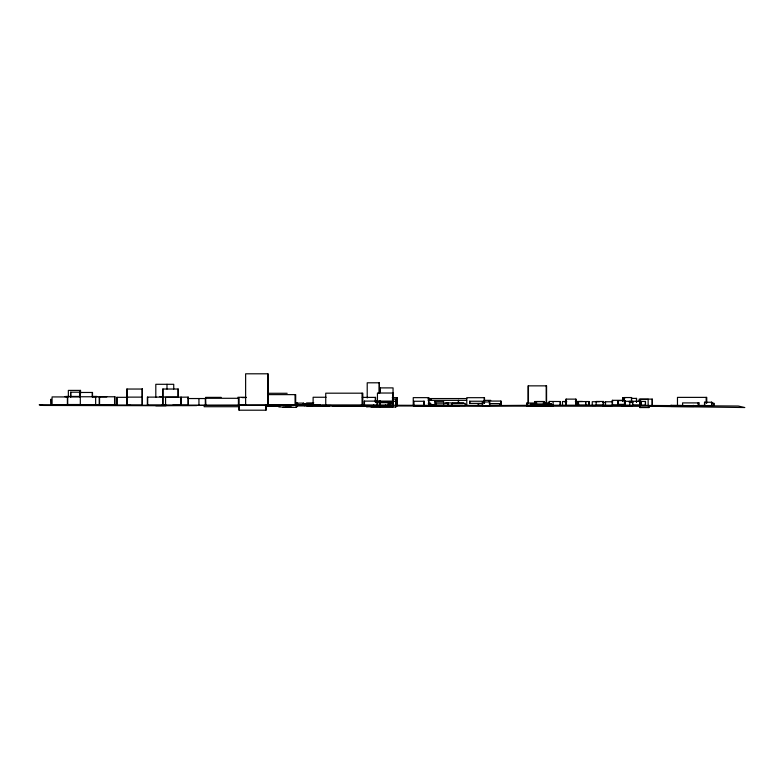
<?xml version="1.0" encoding="UTF-8"?>
<svg xmlns="http://www.w3.org/2000/svg" width="784" height="784" viewBox="0 0 784 784"><rect width="100%" height="100%" fill="white"/><g stroke="black" fill="none" stroke-linecap="round" stroke-linejoin="round"><path stroke-width="1.18" d="M639.773 406.298L395.812 405.965M166.081 405.72L43.434 405.446L39.2 404.818C186.876 405.867 334.582 404.593 482.268 405.661M265.629 406.004L279.849 405.985M488.834 405.642C571.997 404.701 655.061 405.544 738.263 406.024L744.8 407.533L648.525 406.279M296.264 405.916L367.373 406.034M80.321 392.47L92.512 392.47L92.512 396.763M393.078 393.029L377.447 393.029L377.447 405.397M267.491 393.284L287.169 393.284M267.579 394.626L295.686 394.626L295.686 405.348L265.188 405.348M65.699 396.439L79.841 396.439M91.944 396.439L96.971 396.439M159.858 396.606L163.709 396.606M64.915 396.704L70.746 396.704M80.321 396.763L95.952 396.763M92.336 396.89L106.791 396.89M126.743 397.125L142.374 397.125M237.856 397.272L246.107 397.272M326.085 397.253L313.12 397.253L313.12 405.338L362.806 405.318L362.806 393.186L325.742 393.186L325.742 405.318M127.655 397.321L116.728 397.321L116.728 405.406L130.879 405.406M221.215 397.37L205.575 397.37L205.898 405.455M362.326 397.39L375.605 397.39L375.605 402.006M242.187 397.586L246.039 397.586M392.255 397.655L397.282 397.655L397.282 405.74L396.969 397.655M625.005 397.9L622.633 397.9L622.633 401.124M631.698 398.39L636.588 398.39L636.588 402.153M188.16 398.537L206.231 398.537M466.774 398.556L430.475 398.556L430.475 400.359L466.656 400.359M427.946 398.723L431.239 398.723L431.239 400.163L427.946 400.163M392.314 399.183L396.145 399.183L395.94 405.936M648.299 399.34L640.107 399.34L640.107 401.516M483.767 400.359L490.774 400.359M624.466 400.32L612.245 400.32L612.245 405.063L624.466 405.063L624.466 401.506M393.078 401.114L364.325 401.114L364.325 405.397L390.314 405.416L390.314 402.692M488.863 401.075L501.064 401.075L501.064 405.357M482.768 401.232L469.645 401.232L469.645 403.378L482.621 403.378M374.801 401.379L380.387 401.379M392.127 401.379L395.93 401.379M566.205 401.506L562.491 401.506L562.491 405.259M575.329 401.457L582.463 401.457M638.254 401.437L645.526 401.437L645.526 405.201L640.636 405.201M380.093 401.575L393.225 401.575L393.225 405.602L359.974 405.475M434.787 401.673L443.656 401.673M564.333 401.771L566.852 401.771M599.525 401.712L592.253 401.712L592.253 405.475L595.82 405.475M612.647 401.78L605.375 401.78L605.375 405.534L612.5 405.534L612.49 400.32M397.282 401.976L397.135 405.74M629.121 401.908L632.825 401.908M629.317 402.153L632.884 402.153M602.808 402.398L605.336 402.398M376.193 402.692L391.128 402.692L391.128 404.172L391.03 402.692M306.583 402.947L313.767 402.888M445.851 402.907L463.589 402.907M535.443 403.025L526.672 403.025L526.672 405.926L553.112 405.926M543.165 403.025L549.574 403.025M428.26 403.319L430.671 403.319L430.671 405.769L413.246 405.73L413.246 397.645L428.877 397.645L428.877 405.73M711.402 403.29L714.018 403.29L714.018 405.436L711.402 405.436M303.134 403.564L306.838 403.564M483.032 403.574L478.25 403.574L478.25 405.377M489.275 403.574L501.221 403.574L501.221 405.377L500.819 401.075M303.947 403.995L313.002 403.995M297.861 404.211L295.519 404.211L295.519 405.691L297.763 405.691M304.476 404.211L304.476 405.691M66.875 404.524L79.841 404.524M162.219 404.691L165.757 404.691M429.936 404.926L433.346 404.926L433.346 405.926L423.331 405.926M91.15 404.975L106.791 404.975M62.789 405.142L51.068 405.142L51.068 399.076L51.303 405.142M85.711 405.201L97.912 405.201M172.735 405.23L188.376 405.23L188.376 397.145L165.561 397.233L165.561 405.318L181.192 405.318L181.192 397.233M550.241 405.21L552.612 405.21M182.172 405.446L246.107 405.357M463.393 405.338L435.904 405.289L435.904 403.143L448.095 403.143L448.095 405.289M464.265 405.397L483.032 405.377M489.392 405.308L500.016 405.308L500.016 403.574M625.005 405.416L629.905 405.416M683.452 405.436L670.712 405.328L670.712 406.484L693.713 406.484M698.995 405.436L705.551 405.436M284.984 405.553L293.402 405.553M313.002 405.475L303.947 405.475L304.055 403.995M322.126 405.485L331.181 405.485M338.12 405.583L347.175 405.583M465.265 405.524L452.143 405.524L452.143 403.378L465.265 403.378L465.118 405.524M155.81 405.74L196.706 405.583M432.974 405.661L435.728 405.661M629.121 405.661L632.678 405.661L632.678 401.271M265.531 405.847L280.055 405.808M306.583 405.818L329.75 405.847M371.322 405.936L366.598 405.936L366.598 406.769L392.853 406.769M622.045 405.916L629.317 405.916M265.433 406.063L271.529 406.063M332.191 406.024L367.216 406.024M416.03 405.965L422.409 405.965M528.063 406.034L546.575 406.034M602.808 406.161L610.089 406.161M239.473 406.71L204.154 406.71L204.154 405.377M278.849 406.984L291.344 406.984M370.989 406.984L395.93 406.984L395.94 399.183M283.004 407.366L296.587 407.366L296.587 402.535L296.43 407.366M713.734 403.29L713.734 405.436M711.627 402.241L711.627 406.004M706.747 403.133L706.747 397.38L677.474 397.38L677.474 405.436M706.168 397.38L706.168 403.133M704.649 402.241L704.649 406.004M698.103 402.898L698.103 405.798M693.252 405.328L693.252 406.484M671.173 405.328L671.173 406.484M652.112 399.125L652.112 405.965M649.015 406.102L649.015 407.553L639.764 407.553L639.764 406.102L652.376 405.965L652.376 399.125L639.156 399.125L639.156 401.408M648.838 406.102L648.838 407.553M648.133 399.34L648.133 405.857M645.389 401.437L645.389 405.201M641.018 401.31L641.165 405.073L641.165 401.31L632.521 401.271L632.521 405.034L639.803 405.034L639.803 401.271M639.95 406.102L639.95 407.553M639.656 401.271L639.656 405.034M636.451 398.39L636.451 402.153M631.443 397.537L631.443 401.3M629.905 401.124L629.758 405.416M625.093 400.604L625.093 404.358M622.78 397.9L622.78 401.124M618.115 400.604L618.115 404.358M605.522 401.78L605.522 405.534M603.268 401.467L603.268 405.23M588.882 401.535L588.882 405.299M585.746 401.633L585.746 405.397M585.609 401.633L585.609 405.397M578.474 401.633L578.621 405.397M577.132 401.575L577.132 405.338M575.799 399.125L575.995 405.416L575.995 399.125L565.999 399.125L565.999 405.416M566.205 399.125L566.205 405.416M560.364 405.279L560.364 401.516L549.055 401.447L549.055 404.27M560.217 401.516L560.217 405.279M553.092 401.516L553.092 405.279M550.907 403.976L550.907 405.308M546.575 403.662L546.575 385.855L528.063 385.855L528.063 403.662M546.203 385.855L546.203 403.662M544.429 404.348L544.429 401.526L534.58 401.526L534.58 404.348M544.282 401.526L544.282 404.348M543.684 404.377L543.831 401.555L536.56 401.555L536.56 404.377M534.727 401.526L534.727 404.348M528.436 385.855L528.436 403.662M527.201 403.025L527.201 405.926M500.966 403.574L500.966 405.377M499.898 403.574L499.898 405.308M489.52 401.967L489.52 405.72M484.512 403.123L484.512 397.684L466.774 397.684L466.774 405.299M484.306 397.684L484.306 403.123M482.542 401.967L482.542 405.72M478.524 403.574L478.524 405.377M469.792 401.232L469.792 403.378M458.767 405.661L458.767 406.367L430.553 406.367L430.534 403.319M458.562 400.359L458.562 403.378M458.454 405.661L458.454 406.367M458.307 400.359L458.307 403.378M452.29 403.378L452.29 405.524M447.85 403.143L447.85 405.289M443.558 401.673L443.656 405.485L434.787 405.485L434.895 401.673M436.149 403.143L436.149 405.289M433.238 404.926L433.238 405.926M431.131 398.723L431.131 400.163M430.886 405.661L430.886 406.367M428.574 397.645L428.574 405.73M423.928 401.271L423.928 405.563M413.795 401.271L413.795 405.563M395.646 401.379L395.646 406.984M392.921 406.945L393.068 387.894L379.946 387.894L379.946 392.657M392.774 393.029L392.774 401.114M390.128 402.692L390.128 405.416M388.501 402.692L388.501 405.446M388.256 402.692L388.256 405.446M385.659 404.926L385.659 405.485M385.414 404.926L385.414 405.485M380.25 401.575L380.25 405.602M380.093 387.894L380.093 392.657M380.093 400.987L380.093 406.945M379.946 400.987L379.946 406.945M379.407 393.313L379.407 382.798L367.216 382.798L367.216 397.988M379.172 382.798L379.172 393.313M377.3 401.114L377.3 405.397M375.291 397.39L375.291 402.006M373.713 404.926L373.713 405.485M373.468 404.926L373.468 405.485M366.912 405.936L366.912 406.769M364.472 401.114L364.472 405.397M362.061 393.186L362.061 405.318M312.904 403.995L312.904 405.475M303.467 405.269L303.467 403.133L297.361 403.133L297.361 405.269M303.339 403.133L303.339 405.269M297.489 403.133L297.489 405.269M295.078 394.626L295.078 405.348M286.297 405.279L320.156 404.985L238.944 405.142L238.944 410.199L266.109 410.199L266.109 405.142M268.138 405.142L268.138 373.801L245.627 373.801L245.627 405.142M267.687 373.801L267.687 405.142M265.805 405.142L265.805 410.199M239.267 405.142L239.267 410.199M239.071 406.71L239.091 398.292L205.32 398.292L205.32 405.406M238.424 398.292L238.424 405.406M198.94 398.537L198.94 405.446M188.062 397.145L188.062 405.23M180.888 397.233L180.888 405.318M178.017 389.031L178.017 397.116M173.734 389.06L173.734 384.297L155.81 384.297L155.81 397.4M166.992 384.297L166.992 389.06M163.003 389.031L163.003 405.201L147.363 405.201L147.363 397.116L178.321 397.116L178.321 389.031L162.69 389.031L162.69 405.201M147.686 397.116L147.686 405.201M142.071 389.04L142.071 405.21M127.057 389.04L127.057 405.21M117.041 397.321L117.041 405.406M114.572 396.773L114.572 404.858M99.558 396.773L99.558 404.858M95.648 396.763L95.648 404.848L80.321 404.848L80.311 390.393M92.277 392.47L92.277 396.763M80.546 393.548L80.546 390.393L68.355 390.393L68.355 396.704M79.566 392.196L79.566 396.929M70.785 392.196L70.785 396.929M67.395 396.929L67.395 405.014M142.374 389.04L126.743 389.04L126.743 405.21L142.374 405.21L142.374 389.04M79.752 392.196L70.599 392.196L70.599 396.929L79.752 396.929L79.752 392.196M114.885 396.773L99.245 396.773L99.245 404.858L114.885 404.858L114.885 396.773M67.708 396.929L52.077 396.929L52.077 405.014L67.708 405.014L67.708 396.929M631.59 397.537L624.319 397.537L624.319 401.3L631.59 401.3L631.59 397.537M625.24 400.604L617.968 400.604L617.968 404.358L625.24 404.358L625.24 400.604M424.134 401.271L413.589 401.271L413.589 405.563L424.134 405.563L424.134 401.271M603.415 401.467L596.144 401.467L596.144 405.23L603.415 405.23L603.415 401.467M589.029 401.535L576.985 401.575L576.985 405.338L589.029 405.299L589.029 401.535M489.667 401.967L482.395 401.967L482.395 405.72L489.667 405.72L489.667 401.967M711.774 402.241L704.502 402.241L704.502 406.004L711.774 406.004L711.774 402.241M698.985 402.898L682.58 402.898L682.58 405.798L698.985 405.798L698.985 402.898M551.328 403.976L530.356 403.976L530.356 405.308L551.328 405.308L551.328 403.976"/></g></svg>
